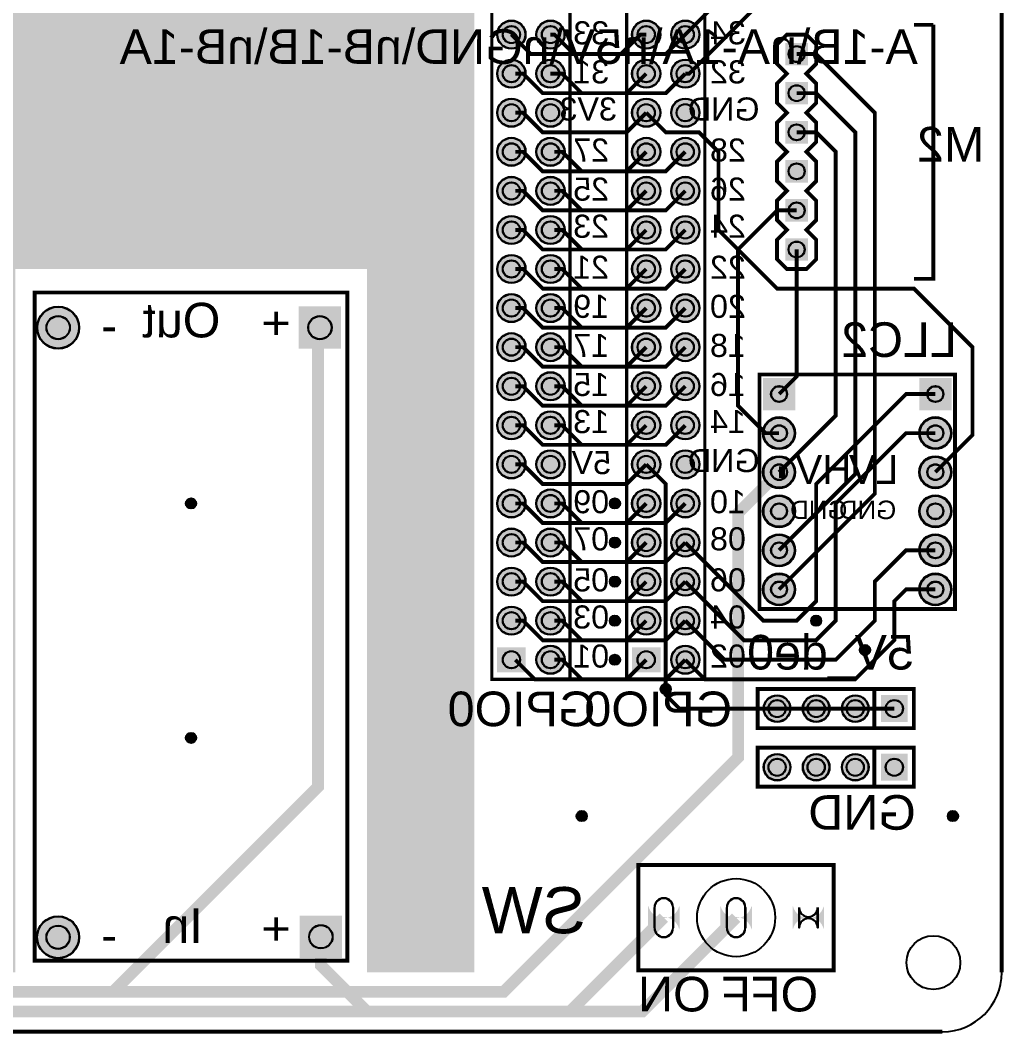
# Model space of a CAD drawing. Header units: millimetres. Extents: x -41 to 105, y 0 to 102.
# Drawn here: x 41 to 104.9, y -0.2 to 65.7 of the extents above; entities that cross this region are included whole.
import ezdxf

# ---------------------------------------------------------------- set-up
doc = ezdxf.new("R2010")
doc.units = ezdxf.units.MM
for name, color, linetype, true_color in [('BoardOutLine', 7, 'Continuous', 0xff00ff), ('BottomLayer', 7, 'Continuous', 0x0000ff), ('BottomSilkLayer', 7, 'Continuous', 0x66cc33), ('BottomSolderMaskLayer', 7, 'Continuous', 0xaa00ff), ('Multi-Layer', 7, 'Continuous', 0xc0c0c0), ('TopLayer', 7, 'Continuous', 0xff0000), ('TopSolderMaskLayer', 7, 'Continuous', 0x800080)]:
    doc.layers.add(name, color=color, linetype=linetype, true_color=true_color)
doc.styles.get("Standard").update_dxf_attribs({"font": 'arial.ttf'})

msp = doc.modelspace()

# ---------------------------------------------------------------- hatches: boundary and pattern name
at = {"layer": 'BottomSolderMaskLayer'}
for points in [[(71.973, 64.77, 1), (73.824, 64.77, 1)], [(74.513, 64.77, 1), (76.364, 64.77, 1)], [(80.736, 64.77, 1), (82.587, 64.77, 1)], [(83.276, 64.77, 1), (85.127, 64.77, 1)], [(92.173, 62.767), (92.173, 64.233), (90.707, 64.233), (90.707, 62.767)], [(71.973, 62.23, 1), (73.824, 62.23, 1)], [(74.513, 62.23, 1), (76.364, 62.23, 1)], [(80.736, 62.23, 1), (82.587, 62.23, 1)], [(83.276, 62.23, 1), (85.127, 62.23, 1)], [(92.173, 60.227), (92.173, 61.693), (90.707, 61.693), (90.707, 60.227)], [(71.973, 59.69, 1), (73.824, 59.69, 1)], [(74.513, 59.69, 1), (76.364, 59.69, 1)], [(80.736, 59.69, 1), (82.587, 59.69, 1)], [(83.276, 59.69, 1), (85.127, 59.69, 1)], [(92.173, 57.687), (92.173, 59.153), (90.707, 59.153), (90.707, 57.687)], [(71.973, 57.15, 1), (73.824, 57.15, 1)], [(74.513, 57.15, 1), (76.364, 57.15, 1)], [(80.736, 57.15, 1), (82.587, 57.15, 1)], [(83.276, 57.15, 1), (85.127, 57.15, 1)], [(92.173, 55.147), (92.173, 56.613), (90.707, 56.613), (90.707, 55.147)], [(71.973, 54.61, 1), (73.824, 54.61, 1)], [(74.513, 54.61, 1), (76.364, 54.61, 1)], [(80.736, 54.61, 1), (82.587, 54.61, 1)], [(83.276, 54.61, 1), (85.127, 54.61, 1)], [(92.173, 52.607), (92.173, 54.073), (90.707, 54.073), (90.707, 52.607)], [(71.973, 52.07, 1), (73.824, 52.07, 1)], [(74.513, 52.07, 1), (76.364, 52.07, 1)], [(80.736, 52.07, 1), (82.587, 52.07, 1)], [(83.276, 52.07, 1), (85.127, 52.07, 1)], [(92.173, 50.067), (92.173, 51.533), (90.707, 51.533), (90.707, 50.067)], [(71.973, 49.53, 1), (73.824, 49.53, 1)], [(74.513, 49.53, 1), (76.364, 49.53, 1)], [(80.736, 49.53, 1), (82.587, 49.53, 1)], [(83.276, 49.53, 1), (85.127, 49.53, 1)], [(71.973, 46.99, 1), (73.824, 46.99, 1)], [(74.513, 46.99, 1), (76.364, 46.99, 1)], [(80.736, 46.99, 1), (82.587, 46.99, 1)], [(83.276, 46.99, 1), (85.127, 46.99, 1)], [(42.059, 45.72, 1), (44.809, 45.72, 1)], [(61.826, 44.344), (61.826, 47.095), (59.075, 47.095), (59.075, 44.344)], [(71.973, 44.45, 1), (73.824, 44.45, 1)], [(74.513, 44.45, 1), (76.364, 44.45, 1)], [(80.736, 44.45, 1), (82.587, 44.45, 1)], [(83.276, 44.45, 1), (85.127, 44.45, 1)], [(71.973, 41.91, 1), (73.824, 41.91, 1)], [(74.513, 41.91, 1), (76.364, 41.91, 1)], [(80.736, 41.91, 1), (82.587, 41.91, 1)], [(83.276, 41.91, 1), (85.127, 41.91, 1)], [(89.246, 40.351), (91.348, 40.351), (91.348, 42.453), (89.246, 42.453)], [(99.406, 40.351), (101.508, 40.351), (101.508, 42.453), (99.406, 42.453)], [(71.973, 39.37, 1), (73.824, 39.37, 1)], [(74.513, 39.37, 1), (76.364, 39.37, 1)], [(80.736, 39.37, 1), (82.587, 39.37, 1)], [(83.276, 39.37, 1), (85.127, 39.37, 1)], [(89.246, 38.862, 1), (91.348, 38.862, 1)], [(99.406, 38.862, 1), (101.508, 38.862, 1)], [(71.973, 36.83, 1), (73.824, 36.83, 1)], [(74.513, 36.83, 1), (76.364, 36.83, 1)], [(80.736, 36.83, 1), (82.587, 36.83, 1)], [(83.276, 36.83, 1), (85.127, 36.83, 1)], [(89.246, 36.322, 1), (91.348, 36.322, 1)], [(99.406, 36.322, 1), (101.508, 36.322, 1)], [(71.973, 34.29, 1), (73.824, 34.29, 1)], [(74.513, 34.29, 1), (76.364, 34.29, 1)], [(80.736, 34.29, 1), (82.587, 34.29, 1)], [(83.276, 34.29, 1), (85.127, 34.29, 1)], [(51.735, 34.29, 1), (52.406, 34.29, 1)], [(79.294, 34.29, 1), (79.965, 34.29, 1)], [(89.246, 33.782, 1), (91.348, 33.782, 1)], [(99.406, 33.782, 1), (101.508, 33.782, 1)], [(71.973, 31.75, 1), (73.824, 31.75, 1)], [(74.513, 31.75, 1), (76.364, 31.75, 1)], [(80.736, 31.75, 1), (82.587, 31.75, 1)], [(83.276, 31.75, 1), (85.127, 31.75, 1)], [(89.246, 31.242, 1), (91.348, 31.242, 1)], [(99.406, 31.242, 1), (101.508, 31.242, 1)], [(79.294, 31.75, 1), (79.965, 31.75, 1)], [(71.973, 29.21, 1), (73.824, 29.21, 1)], [(74.513, 29.21, 1), (76.364, 29.21, 1)], [(80.736, 29.21, 1), (82.587, 29.21, 1)], [(83.276, 29.21, 1), (85.127, 29.21, 1)], [(89.246, 28.702, 1), (91.348, 28.702, 1)], [(99.406, 28.702, 1), (101.508, 28.702, 1)], [(79.294, 29.21, 1), (79.965, 29.21, 1)], [(71.973, 26.67, 1), (73.824, 26.67, 1)], [(74.513, 26.67, 1), (76.364, 26.67, 1)], [(80.736, 26.67, 1), (82.587, 26.67, 1)], [(83.276, 26.67, 1), (85.127, 26.67, 1)], [(79.294, 26.67, 1), (79.965, 26.67, 1)], [(92.375, 26.67, 1), (93.046, 26.67, 1)], [(74.513, 24.13, 1), (76.364, 24.13, 1)], [(83.276, 24.13, 1), (85.127, 24.13, 1)], [(95.55, 24.765, 1), (96.221, 24.765, 1)], [(73.827, 23.32), (73.827, 24.94), (71.969, 24.94), (71.969, 23.32)], [(79.294, 24.13, 1), (79.965, 24.13, 1)], [(82.59, 23.32), (82.59, 24.94), (80.732, 24.94), (80.732, 23.32)], [(82.596, 22.225, 1), (83.267, 22.225, 1)], [(89.295, 20.955, 1), (91.046, 20.955, 1)], [(91.835, 20.955, 1), (93.586, 20.955, 1)], [(94.375, 20.955, 1), (96.126, 20.955, 1)], [(98.666, 21.83), (96.915, 21.83), (96.915, 20.08), (98.666, 20.08)], [(51.735, 19.05, 1), (52.406, 19.05, 1)], [(89.295, 17.145, 1), (91.046, 17.145, 1)], [(91.835, 17.145, 1), (93.586, 17.145, 1)], [(94.375, 17.145, 1), (96.126, 17.145, 1)], [(98.666, 18.02), (96.915, 18.02), (96.915, 16.27), (98.666, 16.27)], [(77.135, 13.97, 1), (77.806, 13.97, 1)], [(101.265, 13.97, 1), (101.936, 13.97, 1)], [(83.828, 8.135, -0.785398), (81.778, 8.135), (81.778, 6.597, -0.785398), (83.828, 6.597)], [(88.528, 8.135, -0.785398), (86.478, 8.135), (86.478, 6.597, -0.785398), (88.528, 6.597)], [(93.228, 8.135, -0.785398), (91.178, 8.135), (91.178, 6.597, -0.785398), (93.228, 6.597)], [(42.054, 6.091, 1), (44.804, 6.091, 1)], [(61.885, 4.747), (61.885, 7.497), (59.135, 7.497), (59.135, 4.747)]]:
    msp.add_hatch(color=256, dxfattribs=at).paths.add_polyline_path(points)
at = {"layer": 'Multi-Layer'}
for points in [[(40.64, 10.16), (40.64, 3.81), (39.37, 3.81), (38.1, 3.81), (36.83, 3.81), (34.29, 3.81), (34.29, 39.37), (34.29, 76.2), (70.485, 76.2), (70.485, 3.81), (67.31, 3.81), (63.5, 3.81), (63.5, 49.53), (40.64, 49.53), (40.64, 10.16), (40.64, 10.16), (40.64, 3.81)], [(71.998, 64.77, 1), (73.798, 64.77, 1)], [(74.538, 64.77, 1), (76.338, 64.77, 1)], [(80.761, 64.77, 1), (82.561, 64.77, 1)], [(83.301, 64.77, 1), (85.101, 64.77, 1)], [(92.148, 62.793), (92.148, 64.208), (90.733, 64.208), (90.733, 62.793)], [(71.998, 62.23, 1), (73.798, 62.23, 1)], [(74.538, 62.23, 1), (76.338, 62.23, 1)], [(80.761, 62.23, 1), (82.561, 62.23, 1)], [(83.301, 62.23, 1), (85.101, 62.23, 1)], [(92.148, 60.253), (92.148, 61.668), (90.733, 61.668), (90.733, 60.253)], [(71.998, 59.69, 1), (73.798, 59.69, 1)], [(74.538, 59.69, 1), (76.338, 59.69, 1)], [(80.761, 59.69, 1), (82.561, 59.69, 1)], [(83.301, 59.69, 1), (85.101, 59.69, 1)], [(92.148, 57.713), (92.148, 59.128), (90.733, 59.128), (90.733, 57.713)], [(71.998, 57.15, 1), (73.798, 57.15, 1)], [(74.538, 57.15, 1), (76.338, 57.15, 1)], [(80.761, 57.15, 1), (82.561, 57.15, 1)], [(83.301, 57.15, 1), (85.101, 57.15, 1)], [(92.148, 55.173), (92.148, 56.588), (90.733, 56.588), (90.733, 55.173)], [(71.998, 54.61, 1), (73.798, 54.61, 1)], [(74.538, 54.61, 1), (76.338, 54.61, 1)], [(80.761, 54.61, 1), (82.561, 54.61, 1)], [(83.301, 54.61, 1), (85.101, 54.61, 1)], [(92.148, 52.633), (92.148, 54.047), (90.733, 54.047), (90.733, 52.633)], [(71.998, 52.07, 1), (73.798, 52.07, 1)], [(74.538, 52.07, 1), (76.338, 52.07, 1)], [(80.761, 52.07, 1), (82.561, 52.07, 1)], [(83.301, 52.07, 1), (85.101, 52.07, 1)], [(92.148, 50.093), (92.148, 51.507), (90.733, 51.507), (90.733, 50.093)], [(71.998, 49.53, 1), (73.798, 49.53, 1)], [(74.538, 49.53, 1), (76.338, 49.53, 1)], [(80.761, 49.53, 1), (82.561, 49.53, 1)], [(83.301, 49.53, 1), (85.101, 49.53, 1)], [(71.998, 46.99, 1), (73.798, 46.99, 1)], [(74.538, 46.99, 1), (76.338, 46.99, 1)], [(80.761, 46.99, 1), (82.561, 46.99, 1)], [(83.301, 46.99, 1), (85.101, 46.99, 1)], [(42.084, 45.72, 1), (44.784, 45.72, 1)], [(61.801, 44.369), (61.801, 47.069), (59.101, 47.069), (59.101, 44.369)], [(71.998, 44.45, 1), (73.798, 44.45, 1)], [(74.538, 44.45, 1), (76.338, 44.45, 1)], [(80.761, 44.45, 1), (82.561, 44.45, 1)], [(83.301, 44.45, 1), (85.101, 44.45, 1)], [(71.998, 41.91, 1), (73.798, 41.91, 1)], [(74.538, 41.91, 1), (76.338, 41.91, 1)], [(80.761, 41.91, 1), (82.561, 41.91, 1)], [(83.301, 41.91, 1), (85.101, 41.91, 1)], [(89.297, 40.402), (91.297, 40.402), (91.297, 42.402), (89.297, 42.402)], [(99.457, 40.402), (101.457, 40.402), (101.457, 42.402), (99.457, 42.402)], [(71.998, 39.37, 1), (73.798, 39.37, 1)], [(74.538, 39.37, 1), (76.338, 39.37, 1)], [(80.761, 39.37, 1), (82.561, 39.37, 1)], [(83.301, 39.37, 1), (85.101, 39.37, 1)], [(89.297, 38.862, 1), (91.297, 38.862, 1)], [(99.457, 38.862, 1), (101.457, 38.862, 1)], [(71.998, 36.83, 1), (73.798, 36.83, 1)], [(74.538, 36.83, 1), (76.338, 36.83, 1)], [(80.761, 36.83, 1), (82.561, 36.83, 1)], [(83.301, 36.83, 1), (85.101, 36.83, 1)], [(89.297, 36.322, 1), (91.297, 36.322, 1)], [(99.457, 36.322, 1), (101.457, 36.322, 1)], [(71.998, 34.29, 1), (73.798, 34.29, 1)], [(74.538, 34.29, 1), (76.338, 34.29, 1)], [(80.761, 34.29, 1), (82.561, 34.29, 1)], [(83.301, 34.29, 1), (85.101, 34.29, 1)], [(89.297, 33.782, 1), (91.297, 33.782, 1)], [(99.457, 33.782, 1), (101.457, 33.782, 1)], [(71.998, 31.75, 1), (73.798, 31.75, 1)], [(74.538, 31.75, 1), (76.338, 31.75, 1)], [(80.761, 31.75, 1), (82.561, 31.75, 1)], [(83.301, 31.75, 1), (85.101, 31.75, 1)], [(89.297, 31.242, 1), (91.297, 31.242, 1)], [(99.457, 31.242, 1), (101.457, 31.242, 1)], [(71.998, 29.21, 1), (73.798, 29.21, 1)], [(74.538, 29.21, 1), (76.338, 29.21, 1)], [(80.761, 29.21, 1), (82.561, 29.21, 1)], [(83.301, 29.21, 1), (85.101, 29.21, 1)], [(89.297, 28.702, 1), (91.297, 28.702, 1)], [(99.457, 28.702, 1), (101.457, 28.702, 1)], [(71.998, 26.67, 1), (73.798, 26.67, 1)], [(74.538, 26.67, 1), (76.338, 26.67, 1)], [(80.761, 26.67, 1), (82.561, 26.67, 1)], [(83.301, 26.67, 1), (85.101, 26.67, 1)], [(73.798, 23.343), (73.798, 24.917), (71.998, 24.917), (71.998, 23.343)], [(74.538, 24.13, 1), (76.338, 24.13, 1)], [(82.561, 23.343), (82.561, 24.917), (80.761, 24.917), (80.761, 23.343)], [(83.301, 24.13, 1), (85.101, 24.13, 1)], [(89.32, 20.955, 1), (91.02, 20.955, 1)], [(91.86, 20.955, 1), (93.56, 20.955, 1)], [(94.4, 20.955, 1), (96.1, 20.955, 1)], [(98.64, 21.805), (96.94, 21.805), (96.94, 20.105), (98.64, 20.105)], [(89.32, 17.145, 1), (91.02, 17.145, 1)], [(91.86, 17.145, 1), (93.56, 17.145, 1)], [(94.4, 17.145, 1), (96.1, 17.145, 1)], [(98.64, 17.995), (96.94, 17.995), (96.94, 16.295), (98.64, 16.295)], [(83.803, 8.116, -0.785398), (81.803, 8.116), (81.803, 6.616, -0.785398), (83.803, 6.616)], [(88.503, 8.116, -0.785398), (86.503, 8.116), (86.503, 6.616, -0.785398), (88.503, 6.616)], [(93.203, 8.116, -0.785398), (91.203, 8.116), (91.203, 6.616, -0.785398), (93.203, 6.616)], [(42.079, 6.091, 1), (44.779, 6.091, 1)], [(61.86, 4.772), (61.86, 7.472), (59.16, 7.472), (59.16, 4.772)]]:
    msp.add_hatch(color=256, dxfattribs=at).paths.add_polyline_path(points)
at = {"layer": 'TopSolderMaskLayer'}
for points in [[(71.973, 64.77, 1), (73.824, 64.77, 1)], [(74.513, 64.77, 1), (76.364, 64.77, 1)], [(80.736, 64.77, 1), (82.587, 64.77, 1)], [(83.276, 64.77, 1), (85.127, 64.77, 1)], [(92.173, 62.767), (92.173, 64.233), (90.707, 64.233), (90.707, 62.767)], [(71.973, 62.23, 1), (73.824, 62.23, 1)], [(74.513, 62.23, 1), (76.364, 62.23, 1)], [(80.736, 62.23, 1), (82.587, 62.23, 1)], [(83.276, 62.23, 1), (85.127, 62.23, 1)], [(92.173, 60.227), (92.173, 61.693), (90.707, 61.693), (90.707, 60.227)], [(71.973, 59.69, 1), (73.824, 59.69, 1)], [(74.513, 59.69, 1), (76.364, 59.69, 1)], [(80.736, 59.69, 1), (82.587, 59.69, 1)], [(83.276, 59.69, 1), (85.127, 59.69, 1)], [(92.173, 57.687), (92.173, 59.153), (90.707, 59.153), (90.707, 57.687)], [(71.973, 57.15, 1), (73.824, 57.15, 1)], [(74.513, 57.15, 1), (76.364, 57.15, 1)], [(80.736, 57.15, 1), (82.587, 57.15, 1)], [(83.276, 57.15, 1), (85.127, 57.15, 1)], [(92.173, 55.147), (92.173, 56.613), (90.707, 56.613), (90.707, 55.147)], [(71.973, 54.61, 1), (73.824, 54.61, 1)], [(74.513, 54.61, 1), (76.364, 54.61, 1)], [(80.736, 54.61, 1), (82.587, 54.61, 1)], [(83.276, 54.61, 1), (85.127, 54.61, 1)], [(92.173, 52.607), (92.173, 54.073), (90.707, 54.073), (90.707, 52.607)], [(71.973, 52.07, 1), (73.824, 52.07, 1)], [(74.513, 52.07, 1), (76.364, 52.07, 1)], [(80.736, 52.07, 1), (82.587, 52.07, 1)], [(83.276, 52.07, 1), (85.127, 52.07, 1)], [(92.173, 50.067), (92.173, 51.533), (90.707, 51.533), (90.707, 50.067)], [(71.973, 49.53, 1), (73.824, 49.53, 1)], [(74.513, 49.53, 1), (76.364, 49.53, 1)], [(80.736, 49.53, 1), (82.587, 49.53, 1)], [(83.276, 49.53, 1), (85.127, 49.53, 1)], [(71.973, 46.99, 1), (73.824, 46.99, 1)], [(74.513, 46.99, 1), (76.364, 46.99, 1)], [(80.736, 46.99, 1), (82.587, 46.99, 1)], [(83.276, 46.99, 1), (85.127, 46.99, 1)], [(42.059, 45.72, 1), (44.809, 45.72, 1)], [(61.826, 44.344), (61.826, 47.095), (59.075, 47.095), (59.075, 44.344)], [(71.973, 44.45, 1), (73.824, 44.45, 1)], [(74.513, 44.45, 1), (76.364, 44.45, 1)], [(80.736, 44.45, 1), (82.587, 44.45, 1)], [(83.276, 44.45, 1), (85.127, 44.45, 1)], [(71.973, 41.91, 1), (73.824, 41.91, 1)], [(74.513, 41.91, 1), (76.364, 41.91, 1)], [(80.736, 41.91, 1), (82.587, 41.91, 1)], [(83.276, 41.91, 1), (85.127, 41.91, 1)], [(89.246, 40.351), (91.348, 40.351), (91.348, 42.453), (89.246, 42.453)], [(99.406, 40.351), (101.508, 40.351), (101.508, 42.453), (99.406, 42.453)], [(71.973, 39.37, 1), (73.824, 39.37, 1)], [(74.513, 39.37, 1), (76.364, 39.37, 1)], [(80.736, 39.37, 1), (82.587, 39.37, 1)], [(83.276, 39.37, 1), (85.127, 39.37, 1)], [(89.246, 38.862, 1), (91.348, 38.862, 1)], [(99.406, 38.862, 1), (101.508, 38.862, 1)], [(71.973, 36.83, 1), (73.824, 36.83, 1)], [(74.513, 36.83, 1), (76.364, 36.83, 1)], [(80.736, 36.83, 1), (82.587, 36.83, 1)], [(83.276, 36.83, 1), (85.127, 36.83, 1)], [(89.246, 36.322, 1), (91.348, 36.322, 1)], [(99.406, 36.322, 1), (101.508, 36.322, 1)], [(71.973, 34.29, 1), (73.824, 34.29, 1)], [(74.513, 34.29, 1), (76.364, 34.29, 1)], [(80.736, 34.29, 1), (82.587, 34.29, 1)], [(83.276, 34.29, 1), (85.127, 34.29, 1)], [(51.735, 34.29, 1), (52.406, 34.29, 1)], [(79.294, 34.29, 1), (79.965, 34.29, 1)], [(89.246, 33.782, 1), (91.348, 33.782, 1)], [(99.406, 33.782, 1), (101.508, 33.782, 1)], [(71.973, 31.75, 1), (73.824, 31.75, 1)], [(74.513, 31.75, 1), (76.364, 31.75, 1)], [(80.736, 31.75, 1), (82.587, 31.75, 1)], [(83.276, 31.75, 1), (85.127, 31.75, 1)], [(89.246, 31.242, 1), (91.348, 31.242, 1)], [(99.406, 31.242, 1), (101.508, 31.242, 1)], [(79.294, 31.75, 1), (79.965, 31.75, 1)], [(71.973, 29.21, 1), (73.824, 29.21, 1)], [(74.513, 29.21, 1), (76.364, 29.21, 1)], [(80.736, 29.21, 1), (82.587, 29.21, 1)], [(83.276, 29.21, 1), (85.127, 29.21, 1)], [(89.246, 28.702, 1), (91.348, 28.702, 1)], [(99.406, 28.702, 1), (101.508, 28.702, 1)], [(79.294, 29.21, 1), (79.965, 29.21, 1)], [(71.973, 26.67, 1), (73.824, 26.67, 1)], [(74.513, 26.67, 1), (76.364, 26.67, 1)], [(80.736, 26.67, 1), (82.587, 26.67, 1)], [(83.276, 26.67, 1), (85.127, 26.67, 1)], [(79.294, 26.67, 1), (79.965, 26.67, 1)], [(92.375, 26.67, 1), (93.046, 26.67, 1)], [(74.513, 24.13, 1), (76.364, 24.13, 1)], [(83.276, 24.13, 1), (85.127, 24.13, 1)], [(95.55, 24.765, 1), (96.221, 24.765, 1)], [(73.827, 23.32), (73.827, 24.94), (71.969, 24.94), (71.969, 23.32)], [(79.294, 24.13, 1), (79.965, 24.13, 1)], [(82.59, 23.32), (82.59, 24.94), (80.732, 24.94), (80.732, 23.32)], [(82.596, 22.225, 1), (83.267, 22.225, 1)], [(89.295, 20.955, 1), (91.046, 20.955, 1)], [(91.835, 20.955, 1), (93.586, 20.955, 1)], [(94.375, 20.955, 1), (96.126, 20.955, 1)], [(98.666, 21.83), (96.915, 21.83), (96.915, 20.08), (98.666, 20.08)], [(51.735, 19.05, 1), (52.406, 19.05, 1)], [(89.295, 17.145, 1), (91.046, 17.145, 1)], [(91.835, 17.145, 1), (93.586, 17.145, 1)], [(94.375, 17.145, 1), (96.126, 17.145, 1)], [(98.666, 18.02), (96.915, 18.02), (96.915, 16.27), (98.666, 16.27)], [(77.135, 13.97, 1), (77.806, 13.97, 1)], [(101.265, 13.97, 1), (101.936, 13.97, 1)], [(83.828, 8.135, -0.785398), (81.778, 8.135), (81.778, 6.597, -0.785398), (83.828, 6.597)], [(88.528, 8.135, -0.785398), (86.478, 8.135), (86.478, 6.597, -0.785398), (88.528, 6.597)], [(93.228, 8.135, -0.785398), (91.178, 8.135), (91.178, 6.597, -0.785398), (93.228, 6.597)], [(42.054, 6.091, 1), (44.804, 6.091, 1)], [(61.885, 4.747), (61.885, 7.497), (59.135, 7.497), (59.135, 4.747)]]:
    msp.add_hatch(color=256, dxfattribs=at).paths.add_polyline_path(points)

# ---------------------------------------------------------------- linework, layer by layer
at = {"layer": 'BoardOutLine', "const_width": 0.254}
for points in [[(104.775, 97.79), (104.775, 3.81)], [(100.913, -0.053), (3.81, -0.053)]]:
    msp.add_lwpolyline(points, dxfattribs=at)
at = {"layer": 'BoardOutLine'}
msp.add_arc((100.913, 3.81), 3.863, 270, 0, dxfattribs=at)
at = {"layer": 'BottomLayer'}
for points, const_width in [([(84.201, 62.23), (84.455, 62.23), (90.17, 67.945), (90.17, 90.17), (85.626, 94.714), (79.375, 94.714)], 0.254), ([(84.201, 64.77), (88.9, 69.469), (88.9, 88.999), (86.36, 91.539)], 0.254), ([(81.661, 64.77), (81.28, 64.77), (80.01, 63.5), (74.168, 63.5), (72.898, 64.77)], 0.254), ([(90.297, 28.702), (96.52, 34.925), (96.52, 59.69), (92.71, 63.5), (91.44, 63.5)], 0.254), ([(81.661, 62.23), (80.391, 60.96), (74.93, 60.96), (73.66, 62.23), (73.152, 62.23)], 0.254), ([(90.297, 31.242), (95.25, 36.195), (95.25, 58.42), (92.71, 60.96), (91.44, 60.96)], 0.254), ([(81.661, 59.69), (80.391, 58.42), (74.93, 58.42), (73.66, 59.69), (73.152, 59.69)], 0.254), ([(90.297, 36.322), (93.98, 40.005), (93.98, 57.15), (92.71, 58.42), (91.44, 58.42)], 0.254), ([(81.661, 57.15), (80.391, 55.88), (74.93, 55.88), (73.66, 57.15), (73.152, 57.15)], 0.254), ([(81.661, 54.61), (80.391, 53.34), (74.93, 53.34), (73.66, 54.61), (73.152, 54.61)], 0.254), ([(90.297, 38.862), (89.408, 38.862), (87.63, 40.64), (87.63, 50.8), (90.17, 53.34), (91.44, 53.34)], 0.254), ([(81.661, 52.07), (80.391, 50.8), (74.93, 50.8), (73.66, 52.07), (73.152, 52.07)], 0.254), ([(90.297, 41.402), (91.44, 42.545), (91.44, 50.8)], 0.254), ([(81.661, 49.53), (80.391, 48.26), (74.93, 48.26), (73.66, 49.53), (73.152, 49.53)], 0.254), ([(81.661, 46.99), (80.391, 45.72), (74.93, 45.72), (73.66, 46.99), (73.152, 46.99)], 0.254), ([(60.452, 45.72), (60.325, 45.593), (60.325, 15.875), (46.99, 2.54), (27.94, 2.54), (26.289, 4.191), (26.289, 5.207)], 0.762), ([(81.661, 44.45), (80.391, 43.18), (74.93, 43.18), (73.66, 44.45), (73.152, 44.45)], 0.254), ([(81.661, 41.91), (80.391, 40.64), (74.93, 40.64), (73.66, 41.91), (73.152, 41.91)], 0.254), ([(81.661, 39.37), (80.391, 38.1), (74.93, 38.1), (73.66, 39.37), (73.152, 39.37)], 0.254), ([(81.661, 36.83), (80.391, 35.56), (74.93, 35.56), (73.66, 36.83), (73.152, 36.83)], 0.254), ([(81.661, 36.83), (82.931, 35.56), (82.931, 22.225)], 0.254), ([(46.99, 2.54), (72.39, 2.54), (87.63, 17.78), (87.63, 33.655), (90.297, 36.322)], 0.762), ([(90.678, 36.322), (90.297, 36.322)], 0.762), ([(81.661, 34.29), (80.391, 33.02), (74.93, 33.02), (73.66, 34.29), (73.152, 34.29)], 0.254), ([(81.661, 31.75), (80.391, 30.48), (74.93, 30.48), (73.66, 31.75), (73.152, 31.75)], 0.254), ([(81.661, 29.21), (80.391, 27.94), (74.93, 27.94), (73.66, 29.21), (73.152, 29.21)], 0.254), ([(81.661, 26.67), (80.391, 25.4), (74.93, 25.4), (73.66, 26.67), (73.152, 26.67)], 0.254), ([(81.661, 24.13), (80.391, 22.86), (74.422, 22.86), (73.152, 24.13)], 0.254), ([(82.804, 7.366), (76.708, 1.27), (24.13, 1.27), (18.415, 6.985), (18.415, 9.017)], 0.762)]:
    msp.add_lwpolyline(points, dxfattribs=dict(at, const_width=const_width))
at = {"layer": 'BottomSilkLayer'}
for points, const_width in [([(76.708, 22.86), (71.628, 22.86), (71.628, 73.66), (76.708, 73.66), (76.708, 22.86)], 0.203), ([(85.471, 22.86), (80.391, 22.86), (80.391, 73.66), (85.471, 73.66), (85.471, 22.86)], 0.203), ([(90.17, 56.515), (90.17, 55.245), (90.805, 54.61), (90.17, 53.975), (90.17, 52.705), (90.805, 52.07), (90.17, 51.435), (90.17, 50.165), (90.805, 49.53), (92.075, 49.53), (92.71, 50.165), (92.71, 51.435), (92.075, 52.07), (92.71, 52.705), (92.71, 53.975), (92.075, 54.61), (92.71, 55.245), (92.71, 56.515), (92.075, 57.15), (92.71, 57.785), (92.71, 59.055), (92.075, 59.69), (92.71, 60.325), (92.71, 61.595), (92.075, 62.23), (92.71, 62.865), (92.71, 64.135), (92.075, 64.77), (90.805, 64.77), (90.17, 64.135), (90.17, 62.865), (90.805, 62.23), (90.17, 61.595), (90.17, 60.325), (90.805, 59.69), (90.17, 59.055), (90.17, 57.785), (90.805, 57.15), (90.17, 56.515)], 0.254), ([(41.91, 4.572), (41.91, 48.006), (62.23, 48.006), (62.23, 4.572), (41.91, 4.572)], 0.254), ([(89.027, 27.432), (101.727, 27.432), (101.727, 42.672), (89.027, 42.672), (89.027, 27.432)], 0.254), ([(96.497, 22.225), (88.9, 22.225), (88.9, 19.685), (99.06, 19.685), (99.06, 22.225), (96.497, 22.225)], 0.254), ([(96.497, 18.415), (88.9, 18.415), (88.9, 15.875), (99.06, 15.875), (99.06, 18.415), (96.497, 18.415)], 0.254), ([(93.853, 10.795), (81.153, 10.795), (81.153, 3.937), (93.853, 3.937), (93.853, 10.795)], 0.254)]:
    msp.add_lwpolyline(points, close=True, dxfattribs=dict(at, const_width=const_width))
at = {"layer": 'BottomSilkLayer', "const_width": 0.254}
for points in [[(100.33, 65.405), (100.33, 48.895), (99.06, 48.895)], [(100.33, 65.405), (99.06, 65.405)], [(96.497, 22.225), (96.497, 19.685)], [(96.497, 18.415), (96.497, 15.875)]]:
    msp.add_lwpolyline(points, dxfattribs=at)
at = {"layer": 'BottomSilkLayer'}
msp.add_circle((87.503, 7.366), 2.54, dxfattribs=at)
at = {"layer": 'BottomSolderMaskLayer'}
for points in [[(82.195, 6.7), (82.195, 8.032)], [(83.412, 6.7), (83.412, 8.032)], [(86.895, 6.7), (86.895, 8.032)], [(88.112, 6.7), (88.112, 8.032)], [(91.595, 8.032), (91.595, 6.7)], [(92.812, 8.032), (92.812, 6.7)]]:
    msp.add_lwpolyline(points, close=True, dxfattribs=at)
for centre, radius in [((72.898, 64.77), 0.925), ((72.898, 64.77), 0.566), ((75.438, 64.77), 0.925), ((75.438, 64.77), 0.566), ((81.661, 64.77), 0.925), ((81.661, 64.77), 0.566), ((84.201, 64.77), 0.925), ((84.201, 64.77), 0.566), ((91.44, 63.5), 0.526), ((72.898, 62.23), 0.925), ((72.898, 62.23), 0.566), ((75.438, 62.23), 0.925), ((75.438, 62.23), 0.566), ((81.661, 62.23), 0.925), ((81.661, 62.23), 0.566), ((84.201, 62.23), 0.925), ((84.201, 62.23), 0.566), ((91.44, 60.96), 0.526), ((72.898, 59.69), 0.925), ((75.438, 59.69), 0.925), ((81.661, 59.69), 0.925), ((84.201, 59.69), 0.925), ((72.898, 59.69), 0.566), ((75.438, 59.69), 0.566), ((81.661, 59.69), 0.566), ((84.201, 59.69), 0.566), ((91.44, 58.42), 0.526), ((72.898, 57.15), 0.925), ((75.438, 57.15), 0.925), ((81.661, 57.15), 0.925), ((84.201, 57.15), 0.925), ((72.898, 57.15), 0.566), ((75.438, 57.15), 0.566), ((81.661, 57.15), 0.566), ((84.201, 57.15), 0.566), ((91.44, 55.88), 0.526), ((72.898, 54.61), 0.925), ((75.438, 54.61), 0.925), ((81.661, 54.61), 0.925), ((84.201, 54.61), 0.925), ((72.898, 54.61), 0.566), ((75.438, 54.61), 0.566), ((81.661, 54.61), 0.566), ((84.201, 54.61), 0.566), ((91.44, 53.34), 0.526), ((72.898, 52.07), 0.925), ((75.438, 52.07), 0.925), ((81.661, 52.07), 0.925), ((84.201, 52.07), 0.925), ((72.898, 52.07), 0.566), ((75.438, 52.07), 0.566), ((81.661, 52.07), 0.566), ((84.201, 52.07), 0.566), ((91.44, 50.8), 0.526), ((72.898, 49.53), 0.925), ((72.898, 49.53), 0.566), ((75.438, 49.53), 0.925), ((75.438, 49.53), 0.566), ((81.661, 49.53), 0.925), ((81.661, 49.53), 0.566), ((84.201, 49.53), 0.925), ((84.201, 49.53), 0.566), ((72.898, 46.99), 0.925), ((72.898, 46.99), 0.566), ((75.438, 46.99), 0.925), ((75.438, 46.99), 0.566), ((81.661, 46.99), 0.925), ((81.661, 46.99), 0.566), ((84.201, 46.99), 0.925), ((84.201, 46.99), 0.566), ((43.434, 45.72), 1.375), ((43.434, 45.72), 0.764), ((60.451, 45.719), 0.764), ((72.898, 44.45), 0.925), ((72.898, 44.45), 0.566), ((75.438, 44.45), 0.925), ((75.438, 44.45), 0.566), ((81.661, 44.45), 0.925), ((81.661, 44.45), 0.566), ((84.201, 44.45), 0.925), ((84.201, 44.45), 0.566), ((72.898, 41.91), 0.925), ((75.438, 41.91), 0.925), ((81.661, 41.91), 0.925), ((84.201, 41.91), 0.925), ((72.898, 41.91), 0.566), ((75.438, 41.91), 0.566), ((81.661, 41.91), 0.566), ((84.201, 41.91), 0.566), ((90.297, 41.402), 0.525), ((100.457, 41.402), 0.525), ((72.898, 39.37), 0.925), ((75.438, 39.37), 0.925), ((81.661, 39.37), 0.925), ((84.201, 39.37), 0.925), ((72.898, 39.37), 0.566), ((75.438, 39.37), 0.566), ((81.661, 39.37), 0.566), ((84.201, 39.37), 0.566), ((90.297, 38.862), 1.051), ((100.457, 38.862), 1.051), ((90.297, 38.862), 0.525), ((100.457, 38.862), 0.525), ((72.898, 36.83), 0.925), ((75.438, 36.83), 0.925), ((81.661, 36.83), 0.925), ((84.201, 36.83), 0.925), ((72.898, 36.83), 0.566), ((75.438, 36.83), 0.566), ((81.661, 36.83), 0.566), ((84.201, 36.83), 0.566), ((90.297, 36.322), 1.051), ((100.457, 36.322), 1.051), ((90.297, 36.322), 0.525), ((100.457, 36.322), 0.525), ((72.898, 34.29), 0.925), ((75.438, 34.29), 0.925), ((81.661, 34.29), 0.925), ((84.201, 34.29), 0.925), ((52.07, 34.29), 0.335), ((52.07, 34.29), 0.168), ((72.898, 34.29), 0.566), ((75.438, 34.29), 0.566), ((79.629, 34.29), 0.335), ((79.629, 34.29), 0.168), ((81.661, 34.29), 0.566), ((84.201, 34.29), 0.566), ((90.297, 33.782), 1.051), ((90.297, 33.782), 0.525), ((100.457, 33.782), 1.051), ((100.457, 33.782), 0.525), ((72.898, 31.75), 0.925), ((72.898, 31.75), 0.566), ((75.438, 31.75), 0.925), ((75.438, 31.75), 0.566), ((81.661, 31.75), 0.925), ((81.661, 31.75), 0.566), ((84.201, 31.75), 0.925), ((84.201, 31.75), 0.566), ((90.297, 31.242), 1.051), ((100.457, 31.242), 1.051), ((79.629, 31.75), 0.335), ((79.629, 31.75), 0.168), ((90.297, 31.242), 0.525), ((100.457, 31.242), 0.525), ((72.898, 29.21), 0.925), ((72.898, 29.21), 0.566), ((75.438, 29.21), 0.925), ((75.438, 29.21), 0.566), ((81.661, 29.21), 0.925), ((81.661, 29.21), 0.566), ((84.201, 29.21), 0.925), ((84.201, 29.21), 0.566), ((90.297, 28.702), 1.051), ((100.457, 28.702), 1.051), ((79.629, 29.21), 0.335), ((79.629, 29.21), 0.168), ((90.297, 28.702), 0.525), ((100.457, 28.702), 0.525), ((72.898, 26.67), 0.925), ((72.898, 26.67), 0.566), ((75.438, 26.67), 0.925), ((75.438, 26.67), 0.566), ((81.661, 26.67), 0.925), ((81.661, 26.67), 0.566), ((84.201, 26.67), 0.925), ((84.201, 26.67), 0.566), ((79.629, 26.67), 0.335), ((79.629, 26.67), 0.168), ((92.71, 26.67), 0.335), ((92.71, 26.67), 0.168), ((75.438, 24.13), 0.925), ((84.201, 24.13), 0.925), ((95.885, 24.765), 0.335), ((72.898, 24.13), 0.568), ((75.438, 24.13), 0.566), ((79.629, 24.13), 0.335), ((81.661, 24.13), 0.568), ((84.201, 24.13), 0.566), ((95.885, 24.765), 0.168), ((79.629, 24.13), 0.168), ((82.931, 22.225), 0.335), ((82.931, 22.225), 0.168), ((90.17, 20.955), 0.875), ((92.71, 20.955), 0.875), ((95.25, 20.955), 0.875), ((90.17, 20.955), 0.566), ((92.71, 20.955), 0.566), ((95.25, 20.955), 0.566), ((97.79, 20.955), 0.566), ((52.07, 19.05), 0.335), ((52.07, 19.05), 0.168), ((90.17, 17.145), 0.875), ((92.71, 17.145), 0.875), ((95.25, 17.145), 0.875), ((90.17, 17.145), 0.566), ((92.71, 17.145), 0.566), ((95.25, 17.145), 0.566), ((97.79, 17.145), 0.566), ((77.47, 13.97), 0.335), ((77.47, 13.97), 0.168), ((101.6, 13.97), 0.335), ((101.6, 13.97), 0.168), ((43.429, 6.091), 1.375), ((43.429, 6.091), 0.764), ((60.51, 6.122), 0.764)]:
    msp.add_circle(centre, radius, dxfattribs=at)
for centre, start, end in [((82.803, 8.032), 360, 540), ((87.503, 8.032), 360, 540), ((92.203, 8.032), 540, 360), ((92.203, 6.7), 360, 540), ((82.803, 6.7), 540, 360), ((87.503, 6.7), 540, 360)]:
    msp.add_arc(centre, 0.609, start, end, dxfattribs=at)
at = {"layer": 'Multi-Layer'}
for points in [[(82.203, 6.716), (82.203, 8.016)], [(83.403, 6.716), (83.403, 8.016)], [(86.903, 6.716), (86.903, 8.016)], [(88.103, 6.716), (88.103, 8.016)], [(91.603, 8.016), (91.603, 6.716)], [(92.803, 8.016), (92.803, 6.716)]]:
    msp.add_lwpolyline(points, close=True, dxfattribs=at)
for centre, radius in [((72.898, 64.77), 0.9), ((72.898, 64.77), 0.55), ((75.438, 64.77), 0.9), ((75.438, 64.77), 0.55), ((81.661, 64.77), 0.9), ((81.661, 64.77), 0.55), ((84.201, 64.77), 0.9), ((84.201, 64.77), 0.55), ((91.44, 63.5), 0.508), ((72.898, 62.23), 0.9), ((72.898, 62.23), 0.55), ((75.438, 62.23), 0.9), ((75.438, 62.23), 0.55), ((81.661, 62.23), 0.9), ((81.661, 62.23), 0.55), ((84.201, 62.23), 0.9), ((84.201, 62.23), 0.55), ((91.44, 60.96), 0.508), ((72.898, 59.69), 0.9), ((72.898, 59.69), 0.55), ((75.438, 59.69), 0.9), ((75.438, 59.69), 0.55), ((81.661, 59.69), 0.9), ((81.661, 59.69), 0.55), ((84.201, 59.69), 0.9), ((84.201, 59.69), 0.55), ((91.44, 58.42), 0.508), ((72.898, 57.15), 0.9), ((75.438, 57.15), 0.9), ((81.661, 57.15), 0.9), ((84.201, 57.15), 0.9), ((72.898, 57.15), 0.55), ((75.438, 57.15), 0.55), ((81.661, 57.15), 0.55), ((84.201, 57.15), 0.55), ((91.44, 55.88), 0.508), ((72.898, 54.61), 0.9), ((75.438, 54.61), 0.9), ((81.661, 54.61), 0.9), ((84.201, 54.61), 0.9), ((72.898, 54.61), 0.55), ((75.438, 54.61), 0.55), ((81.661, 54.61), 0.55), ((84.201, 54.61), 0.55), ((91.44, 53.34), 0.508), ((72.898, 52.07), 0.9), ((75.438, 52.07), 0.9), ((81.661, 52.07), 0.9), ((84.201, 52.07), 0.9), ((72.898, 52.07), 0.55), ((75.438, 52.07), 0.55), ((81.661, 52.07), 0.55), ((84.201, 52.07), 0.55), ((91.44, 50.8), 0.508), ((72.898, 49.53), 0.9), ((72.898, 49.53), 0.55), ((75.438, 49.53), 0.9), ((75.438, 49.53), 0.55), ((81.661, 49.53), 0.9), ((81.661, 49.53), 0.55), ((84.201, 49.53), 0.9), ((84.201, 49.53), 0.55), ((72.898, 46.99), 0.9), ((72.898, 46.99), 0.55), ((75.438, 46.99), 0.9), ((75.438, 46.99), 0.55), ((81.661, 46.99), 0.9), ((81.661, 46.99), 0.55), ((84.201, 46.99), 0.9), ((84.201, 46.99), 0.55), ((43.434, 45.72), 1.35), ((43.434, 45.72), 0.75), ((60.451, 45.719), 0.75), ((72.898, 44.45), 0.9), ((72.898, 44.45), 0.55), ((75.438, 44.45), 0.9), ((75.438, 44.45), 0.55), ((81.661, 44.45), 0.9), ((81.661, 44.45), 0.55), ((84.201, 44.45), 0.9), ((84.201, 44.45), 0.55), ((72.898, 41.91), 0.9), ((72.898, 41.91), 0.55), ((75.438, 41.91), 0.9), ((75.438, 41.91), 0.55), ((81.661, 41.91), 0.9), ((81.661, 41.91), 0.55), ((84.201, 41.91), 0.9), ((84.201, 41.91), 0.55), ((90.297, 41.402), 0.5), ((100.457, 41.402), 0.5), ((72.898, 39.37), 0.9), ((75.438, 39.37), 0.9), ((81.661, 39.37), 0.9), ((84.201, 39.37), 0.9), ((72.898, 39.37), 0.55), ((75.438, 39.37), 0.55), ((81.661, 39.37), 0.55), ((84.201, 39.37), 0.55), ((90.297, 38.862), 1), ((100.457, 38.862), 1), ((90.297, 38.862), 0.5), ((100.457, 38.862), 0.5), ((72.898, 36.83), 0.9), ((75.438, 36.83), 0.9), ((81.661, 36.83), 0.9), ((84.201, 36.83), 0.9), ((72.898, 36.83), 0.55), ((75.438, 36.83), 0.55), ((81.661, 36.83), 0.55), ((84.201, 36.83), 0.55), ((90.297, 36.322), 1), ((100.457, 36.322), 1), ((90.297, 36.322), 0.5), ((100.457, 36.322), 0.5), ((72.898, 34.29), 0.9), ((75.438, 34.29), 0.9), ((81.661, 34.29), 0.9), ((84.201, 34.29), 0.9), ((52.07, 34.29), 0.31), ((52.07, 34.29), 0.155), ((72.898, 34.29), 0.55), ((75.438, 34.29), 0.55), ((79.629, 34.29), 0.31), ((79.629, 34.29), 0.155), ((81.661, 34.29), 0.55), ((84.201, 34.29), 0.55), ((90.297, 33.782), 1), ((90.297, 33.782), 0.5), ((100.457, 33.782), 1), ((100.457, 33.782), 0.5), ((72.898, 31.75), 0.9), ((72.898, 31.75), 0.55), ((75.438, 31.75), 0.9), ((75.438, 31.75), 0.55), ((81.661, 31.75), 0.9), ((81.661, 31.75), 0.55), ((84.201, 31.75), 0.9), ((84.201, 31.75), 0.55), ((79.629, 31.75), 0.31), ((79.629, 31.75), 0.155), ((90.297, 31.242), 1), ((90.297, 31.242), 0.5), ((100.457, 31.242), 1), ((100.457, 31.242), 0.5), ((72.898, 29.21), 0.9), ((72.898, 29.21), 0.55), ((75.438, 29.21), 0.9), ((75.438, 29.21), 0.55), ((81.661, 29.21), 0.9), ((81.661, 29.21), 0.55), ((84.201, 29.21), 0.9), ((84.201, 29.21), 0.55), ((90.297, 28.702), 1), ((100.457, 28.702), 1), ((79.629, 29.21), 0.31), ((79.629, 29.21), 0.155), ((90.297, 28.702), 0.5), ((100.457, 28.702), 0.5), ((72.898, 26.67), 0.9), ((72.898, 26.67), 0.55), ((75.438, 26.67), 0.9), ((75.438, 26.67), 0.55), ((81.661, 26.67), 0.9), ((81.661, 26.67), 0.55), ((84.201, 26.67), 0.9), ((84.201, 26.67), 0.55), ((79.629, 26.67), 0.31), ((79.629, 26.67), 0.155), ((92.71, 26.67), 0.31), ((92.71, 26.67), 0.155), ((95.885, 24.765), 0.31), ((72.898, 24.13), 0.55), ((75.438, 24.13), 0.9), ((75.438, 24.13), 0.55), ((79.629, 24.13), 0.31), ((81.661, 24.13), 0.55), ((84.201, 24.13), 0.9), ((84.201, 24.13), 0.55), ((95.885, 24.765), 0.155), ((79.629, 24.13), 0.155), ((82.931, 22.225), 0.31), ((82.931, 22.225), 0.155), ((90.17, 20.955), 0.85), ((92.71, 20.955), 0.85), ((95.25, 20.955), 0.85), ((90.17, 20.955), 0.55), ((92.71, 20.955), 0.55), ((95.25, 20.955), 0.55), ((97.79, 20.955), 0.55), ((52.07, 19.05), 0.31), ((52.07, 19.05), 0.155), ((90.17, 17.145), 0.85), ((92.71, 17.145), 0.85), ((95.25, 17.145), 0.85), ((90.17, 17.145), 0.55), ((92.71, 17.145), 0.55), ((95.25, 17.145), 0.55), ((97.79, 17.145), 0.55), ((77.47, 13.97), 0.31), ((77.47, 13.97), 0.155), ((101.6, 13.97), 0.31), ((101.6, 13.97), 0.155), ((43.429, 6.091), 1.35), ((43.429, 6.091), 0.75), ((60.51, 6.122), 0.75), ((100.33, 4.445), 1.75)]:
    msp.add_circle(centre, radius, dxfattribs=at)
for centre, start, end in [((82.803, 8.016), 360, 540), ((87.503, 8.016), 360, 540), ((92.203, 8.016), 540, 360), ((92.203, 6.716), 360, 540), ((82.803, 6.716), 540, 360), ((87.503, 6.716), 540, 360)]:
    msp.add_arc(centre, 0.6, start, end, dxfattribs=at)
at = {"layer": 'TopLayer'}
for points, const_width in [([(84.201, 64.77), (82.931, 63.5), (76.962, 63.5), (75.692, 64.77), (75.438, 64.77)], 0.254), ([(84.201, 62.23), (82.931, 60.96), (77.47, 60.96), (76.2, 62.23), (75.438, 62.23)], 0.254), ([(81.661, 59.69), (82.931, 58.42), (85.09, 58.42), (86.36, 57.15), (86.36, 52.07), (90.17, 48.26), (99.06, 48.26), (102.87, 44.45), (102.87, 38.735), (100.457, 36.322)], 0.254), ([(84.201, 57.15), (82.931, 55.88), (77.47, 55.88), (76.2, 57.15), (75.692, 57.15)], 0.254), ([(84.201, 54.61), (82.931, 53.34), (77.47, 53.34), (76.2, 54.61), (75.692, 54.61)], 0.254), ([(84.201, 52.07), (82.931, 50.8), (77.47, 50.8), (76.2, 52.07), (75.692, 52.07)], 0.254), ([(84.201, 49.53), (82.931, 48.26), (77.47, 48.26), (76.2, 49.53), (75.692, 49.53)], 0.254), ([(84.201, 46.99), (82.931, 45.72), (77.47, 45.72), (76.2, 46.99), (75.692, 46.99)], 0.254), ([(84.201, 44.45), (82.931, 43.18), (77.47, 43.18), (76.2, 44.45), (75.692, 44.45)], 0.254), ([(84.201, 41.91), (82.931, 40.64), (77.47, 40.64), (76.2, 41.91), (75.692, 41.91)], 0.254), ([(84.201, 31.75), (89.281, 26.67), (91.44, 26.67), (92.71, 27.94), (92.71, 35.56), (98.552, 41.402), (100.457, 41.402)], 0.254), ([(84.201, 39.37), (82.931, 38.1), (77.47, 38.1), (76.2, 39.37), (75.692, 39.37)], 0.254), ([(84.201, 29.21), (88.011, 25.4), (92.71, 25.4), (93.98, 26.67), (93.98, 34.29), (98.552, 38.862), (100.457, 38.862)], 0.254), ([(84.201, 34.29), (82.931, 33.02), (77.47, 33.02), (76.2, 34.29), (75.692, 34.29)], 0.254), ([(84.201, 31.75), (82.931, 30.48), (77.47, 30.48), (76.2, 31.75), (75.692, 31.75)], 0.254), ([(84.201, 26.67), (86.741, 24.13), (93.98, 24.13), (96.52, 26.67), (96.52, 29.21), (98.552, 31.242), (100.457, 31.242)], 0.254), ([(84.201, 29.21), (82.931, 27.94), (77.47, 27.94), (76.2, 29.21), (75.692, 29.21)], 0.254), ([(84.201, 24.13), (85.471, 22.86), (95.25, 22.86), (97.79, 25.4), (97.79, 27.94), (98.552, 28.702), (100.457, 28.702)], 0.254), ([(84.201, 26.67), (82.931, 25.4), (77.47, 25.4), (76.2, 26.67), (75.692, 26.67)], 0.254), ([(84.201, 24.13), (82.931, 22.86), (77.47, 22.86), (76.2, 24.13), (75.692, 24.13)], 0.254), ([(90.17, 20.955), (83.82, 20.955), (82.931, 21.844), (82.931, 22.225)], 0.254), ([(90.17, 20.955), (92.71, 20.955)], 0.254), ([(92.71, 20.955), (95.25, 20.955)], 0.254), ([(95.25, 20.955), (97.79, 20.955)], 0.254), ([(60.51, 6.122), (60.51, 4.26), (63.5, 1.27), (81.407, 1.27), (87.503, 7.366)], 0.762)]:
    msp.add_lwpolyline(points, dxfattribs=dict(at, const_width=const_width))
at = {"layer": 'TopSolderMaskLayer'}
for points in [[(82.195, 6.7), (82.195, 8.032)], [(83.412, 6.7), (83.412, 8.032)], [(86.895, 6.7), (86.895, 8.032)], [(88.112, 6.7), (88.112, 8.032)], [(91.595, 8.032), (91.595, 6.7)], [(92.812, 8.032), (92.812, 6.7)]]:
    msp.add_lwpolyline(points, close=True, dxfattribs=at)
for centre, radius in [((72.898, 64.77), 0.925), ((72.898, 64.77), 0.566), ((75.438, 64.77), 0.925), ((75.438, 64.77), 0.566), ((81.661, 64.77), 0.925), ((81.661, 64.77), 0.566), ((84.201, 64.77), 0.925), ((84.201, 64.77), 0.566), ((91.44, 63.5), 0.526), ((72.898, 62.23), 0.925), ((72.898, 62.23), 0.566), ((75.438, 62.23), 0.925), ((75.438, 62.23), 0.566), ((81.661, 62.23), 0.925), ((81.661, 62.23), 0.566), ((84.201, 62.23), 0.925), ((84.201, 62.23), 0.566), ((91.44, 60.96), 0.526), ((72.898, 59.69), 0.925), ((75.438, 59.69), 0.925), ((81.661, 59.69), 0.925), ((84.201, 59.69), 0.925), ((72.898, 59.69), 0.566), ((75.438, 59.69), 0.566), ((81.661, 59.69), 0.566), ((84.201, 59.69), 0.566), ((91.44, 58.42), 0.526), ((72.898, 57.15), 0.925), ((75.438, 57.15), 0.925), ((81.661, 57.15), 0.925), ((84.201, 57.15), 0.925), ((72.898, 57.15), 0.566), ((75.438, 57.15), 0.566), ((81.661, 57.15), 0.566), ((84.201, 57.15), 0.566), ((91.44, 55.88), 0.526), ((72.898, 54.61), 0.925), ((75.438, 54.61), 0.925), ((81.661, 54.61), 0.925), ((84.201, 54.61), 0.925), ((72.898, 54.61), 0.566), ((75.438, 54.61), 0.566), ((81.661, 54.61), 0.566), ((84.201, 54.61), 0.566), ((91.44, 53.34), 0.526), ((72.898, 52.07), 0.925), ((75.438, 52.07), 0.925), ((81.661, 52.07), 0.925), ((84.201, 52.07), 0.925), ((72.898, 52.07), 0.566), ((75.438, 52.07), 0.566), ((81.661, 52.07), 0.566), ((84.201, 52.07), 0.566), ((91.44, 50.8), 0.526), ((72.898, 49.53), 0.925), ((72.898, 49.53), 0.566), ((75.438, 49.53), 0.925), ((75.438, 49.53), 0.566), ((81.661, 49.53), 0.925), ((81.661, 49.53), 0.566), ((84.201, 49.53), 0.925), ((84.201, 49.53), 0.566), ((72.898, 46.99), 0.925), ((72.898, 46.99), 0.566), ((75.438, 46.99), 0.925), ((75.438, 46.99), 0.566), ((81.661, 46.99), 0.925), ((81.661, 46.99), 0.566), ((84.201, 46.99), 0.925), ((84.201, 46.99), 0.566), ((43.434, 45.72), 1.375), ((43.434, 45.72), 0.764), ((60.451, 45.719), 0.764), ((72.898, 44.45), 0.925), ((72.898, 44.45), 0.566), ((75.438, 44.45), 0.925), ((75.438, 44.45), 0.566), ((81.661, 44.45), 0.925), ((81.661, 44.45), 0.566), ((84.201, 44.45), 0.925), ((84.201, 44.45), 0.566), ((72.898, 41.91), 0.925), ((75.438, 41.91), 0.925), ((81.661, 41.91), 0.925), ((84.201, 41.91), 0.925), ((72.898, 41.91), 0.566), ((75.438, 41.91), 0.566), ((81.661, 41.91), 0.566), ((84.201, 41.91), 0.566), ((90.297, 41.402), 0.525), ((100.457, 41.402), 0.525), ((72.898, 39.37), 0.925), ((75.438, 39.37), 0.925), ((81.661, 39.37), 0.925), ((84.201, 39.37), 0.925), ((72.898, 39.37), 0.566), ((75.438, 39.37), 0.566), ((81.661, 39.37), 0.566), ((84.201, 39.37), 0.566), ((90.297, 38.862), 1.051), ((100.457, 38.862), 1.051), ((90.297, 38.862), 0.525), ((100.457, 38.862), 0.525), ((72.898, 36.83), 0.925), ((75.438, 36.83), 0.925), ((81.661, 36.83), 0.925), ((84.201, 36.83), 0.925), ((72.898, 36.83), 0.566), ((75.438, 36.83), 0.566), ((81.661, 36.83), 0.566), ((84.201, 36.83), 0.566), ((90.297, 36.322), 1.051), ((100.457, 36.322), 1.051), ((90.297, 36.322), 0.525), ((100.457, 36.322), 0.525), ((72.898, 34.29), 0.925), ((75.438, 34.29), 0.925), ((81.661, 34.29), 0.925), ((84.201, 34.29), 0.925), ((52.07, 34.29), 0.335), ((52.07, 34.29), 0.168), ((72.898, 34.29), 0.566), ((75.438, 34.29), 0.566), ((79.629, 34.29), 0.335), ((79.629, 34.29), 0.168), ((81.661, 34.29), 0.566), ((84.201, 34.29), 0.566), ((90.297, 33.782), 1.051), ((90.297, 33.782), 0.525), ((100.457, 33.782), 1.051), ((100.457, 33.782), 0.525), ((72.898, 31.75), 0.925), ((72.898, 31.75), 0.566), ((75.438, 31.75), 0.925), ((75.438, 31.75), 0.566), ((81.661, 31.75), 0.925), ((81.661, 31.75), 0.566), ((84.201, 31.75), 0.925), ((84.201, 31.75), 0.566), ((90.297, 31.242), 1.051), ((100.457, 31.242), 1.051), ((79.629, 31.75), 0.335), ((79.629, 31.75), 0.168), ((90.297, 31.242), 0.525), ((100.457, 31.242), 0.525), ((72.898, 29.21), 0.925), ((72.898, 29.21), 0.566), ((75.438, 29.21), 0.925), ((75.438, 29.21), 0.566), ((81.661, 29.21), 0.925), ((81.661, 29.21), 0.566), ((84.201, 29.21), 0.925), ((84.201, 29.21), 0.566), ((90.297, 28.702), 1.051), ((100.457, 28.702), 1.051), ((79.629, 29.21), 0.335), ((79.629, 29.21), 0.168), ((90.297, 28.702), 0.525), ((100.457, 28.702), 0.525), ((72.898, 26.67), 0.925), ((72.898, 26.67), 0.566), ((75.438, 26.67), 0.925), ((75.438, 26.67), 0.566), ((81.661, 26.67), 0.925), ((81.661, 26.67), 0.566), ((84.201, 26.67), 0.925), ((84.201, 26.67), 0.566), ((79.629, 26.67), 0.335), ((79.629, 26.67), 0.168), ((92.71, 26.67), 0.335), ((92.71, 26.67), 0.168), ((75.438, 24.13), 0.925), ((84.201, 24.13), 0.925), ((95.885, 24.765), 0.335), ((72.898, 24.13), 0.568), ((75.438, 24.13), 0.566), ((79.629, 24.13), 0.335), ((81.661, 24.13), 0.568), ((84.201, 24.13), 0.566), ((95.885, 24.765), 0.168), ((79.629, 24.13), 0.168), ((82.931, 22.225), 0.335), ((82.931, 22.225), 0.168), ((90.17, 20.955), 0.875), ((92.71, 20.955), 0.875), ((95.25, 20.955), 0.875), ((90.17, 20.955), 0.566), ((92.71, 20.955), 0.566), ((95.25, 20.955), 0.566), ((97.79, 20.955), 0.566), ((52.07, 19.05), 0.335), ((52.07, 19.05), 0.168), ((90.17, 17.145), 0.875), ((92.71, 17.145), 0.875), ((95.25, 17.145), 0.875), ((90.17, 17.145), 0.566), ((92.71, 17.145), 0.566), ((95.25, 17.145), 0.566), ((97.79, 17.145), 0.566), ((77.47, 13.97), 0.335), ((77.47, 13.97), 0.168), ((101.6, 13.97), 0.335), ((101.6, 13.97), 0.168), ((43.429, 6.091), 1.375), ((43.429, 6.091), 0.764), ((60.51, 6.122), 0.764)]:
    msp.add_circle(centre, radius, dxfattribs=at)
for centre, start, end in [((82.803, 8.032), 360, 540), ((87.503, 8.032), 360, 540), ((92.203, 8.032), 540, 360), ((92.203, 6.7), 360, 540), ((82.803, 6.7), 540, 360), ((87.503, 6.7), 540, 360)]:
    msp.add_arc(centre, 0.609, start, end, dxfattribs=at)

# ---------------------------------------------------------------- texts
at = {"layer": 'BottomSilkLayer', "text_generation_flag": 2}
for s, height, p in [('A-1B\\nA-1A\\n5V\\nGND\\nB-1B\\nB-1A', 2.25001, (99.314, 62.865)), ('33', 1.5, (79.248, 64.135)), ('34', 1.5, (88.138, 64.135)), ('31', 1.5, (79.248, 61.595)), ('32', 1.5, (88.138, 61.595)), ('3V3', 1.5, (79.756, 59.182)), ('GND', 1.5, (89.027, 59.182)), ('M2', 2.25, (103.632, 56.515)), ('27', 1.5, (79.248, 56.515)), ('28', 1.5, (88.138, 56.515)), ('25', 1.5, (79.248, 53.975)), ('26', 1.5, (88.138, 53.975)), ('23', 1.5, (79.248, 51.562)), ('24', 1.5, (88.138, 51.562)), ('21', 1.5, (79.248, 48.895)), ('22', 1.5, (88.138, 48.895)), ('19', 1.5, (79.248, 46.355)), ('20', 1.5, (88.138, 46.355)), ('Out', 2.25, (53.975, 45.085)), ('LLC2', 2.25, (101.854, 43.815)), ('17', 1.5, (79.248, 43.815)), ('18', 1.5, (88.138, 43.815)), ('15', 1.5, (79.248, 41.275)), ('16', 1.5, (88.138, 41.275)), ('13', 1.5, (79.248, 38.862)), ('14', 1.5, (88.138, 38.862)), ('5V', 1.5, (79.375, 36.195)), ('GND', 1.5, (89.027, 36.329)), ('HV', 1.875, (94.996, 35.56)), ('LV', 1.875, (98.044, 35.56)), ('09', 1.5, (79.248, 33.655)), ('10', 1.5, (88.138, 33.655)), ('GND', 1.2, (94.742, 33.274)), ('GND', 1.2, (97.917, 33.274)), ('07', 1.5, (79.248, 31.242)), ('08', 1.5, (88.138, 31.242)), ('05', 1.5, (79.248, 28.575)), ('06', 1.5, (88.138, 28.575)), ('03', 1.5, (79.248, 26.162)), ('04', 1.5, (88.138, 26.162)), ('5V_de0', 2.25, (99.06, 23.495)), ('01', 1.5, (79.248, 23.622)), ('02', 1.5, (88.138, 23.622)), ('GPIO0', 2.25, (78.359, 19.812)), ('GPIO0', 2.25, (87.249, 19.812)), ('GND', 2.25, (99.187, 13.081)), ('SW', 3, (77.724, 6.35)), ('In', 2.25, (52.832, 5.715)), ('ON', 2.25, (85.852, 1.27)), ('OFF', 2.25, (92.837, 1.27))]:
    msp.add_text(s, height=height, dxfattribs=at).set_placement(p)
for s, rotation, p in [('+', 270, (56.515, 45.085)), ('-', 180, (46.228, 46.482)), ('+', 270, (56.515, 5.715)), ('-', 180, (46.228, 6.858))]:
    msp.add_text(s, height=2.25, rotation=rotation, dxfattribs=at).set_placement(p)

doc.saveas('drawing.dxf')
